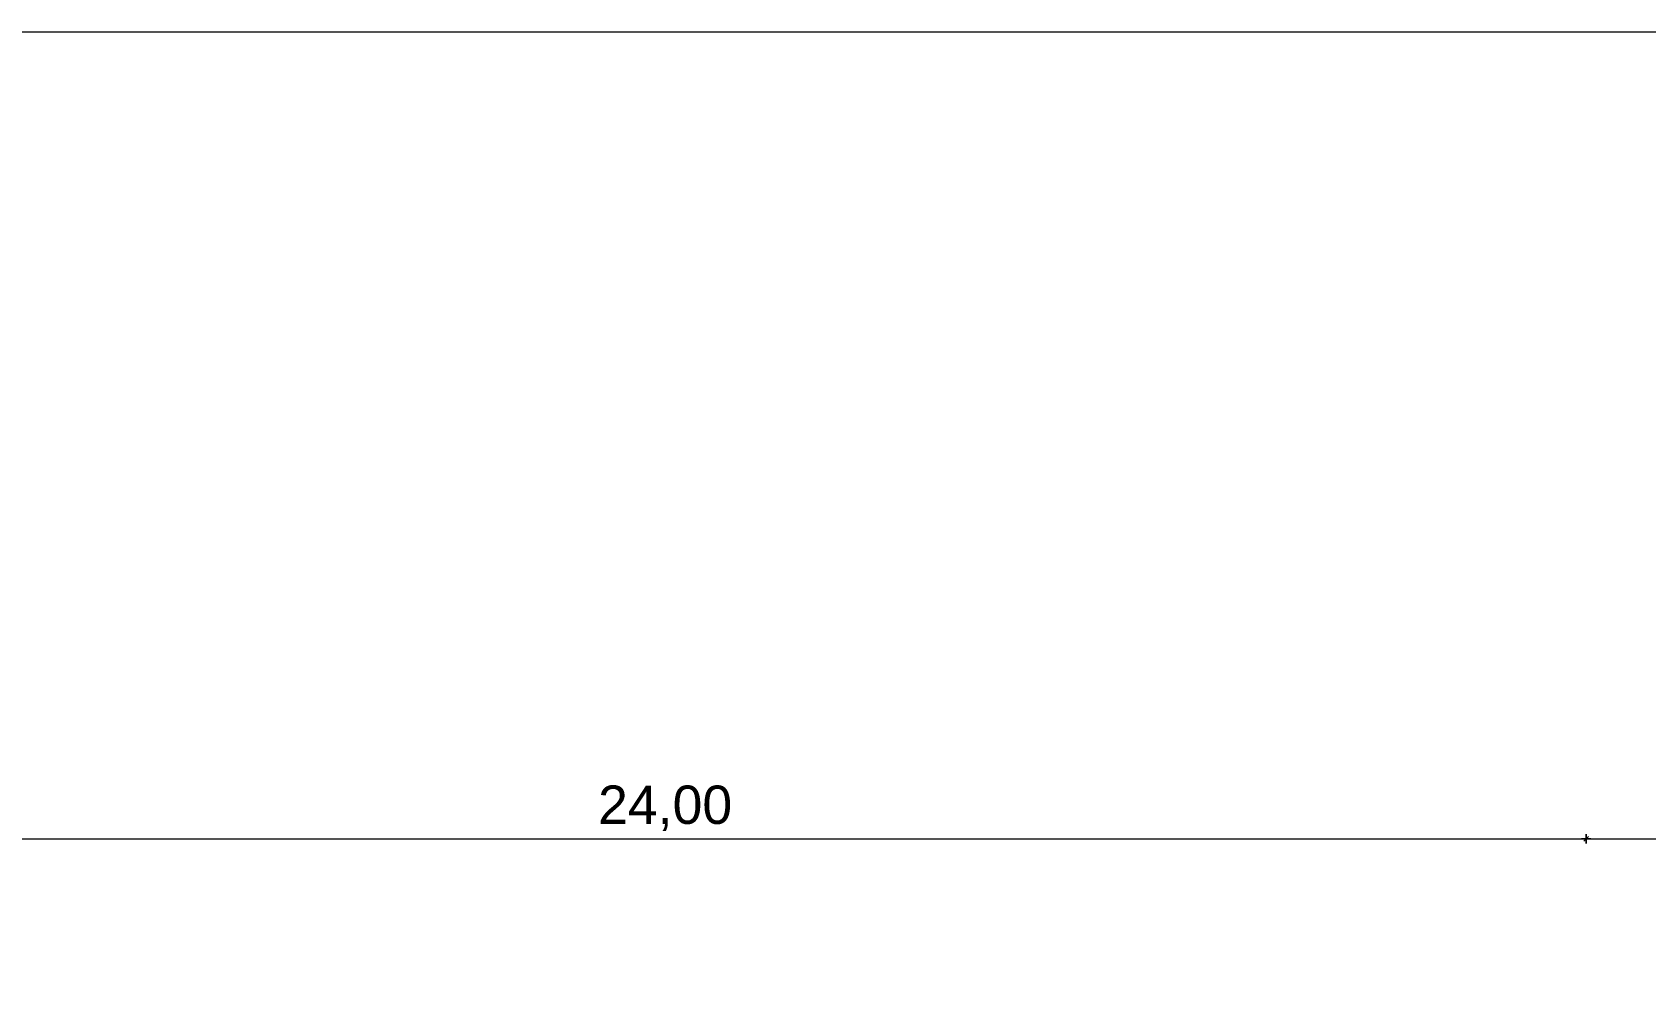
# Model space of a CAD drawing. Header units: metres. Extents: x 149 to 429, y -3 to 162.
# Drawn here: x 345.69 to 366.72, y 110.53 to 123.19 of the extents above; entities that cross this region are included whole.
import ezdxf

# ---------------------------------------------------------------- set-up
doc = ezdxf.new("R2010")
doc.units = ezdxf.units.M
doc.layers.add('1053_ARQ_BASE_MATADOURO_dwg', color=7, linetype='Continuous', lineweight=5, true_color=0x767676)
doc.layers.add('A-COTAS', color=7, linetype='Continuous', lineweight=9)
doc.styles.add('Arial_6', font='arial.ttf', dxfattribs={"height": 0.5})

# ---------------------------------------------------------------- blocks, each defined once
blk = doc.blocks.new('1053_ARQ_BASE_MATADOURO_dwg_PU-Tick-4039619-TÉRREO 1_20 - Dependente 2')
at = {"layer": 'A-COTAS', "color": 253, "true_color": 0xaaaaaa}
for p, q in [((1, 0), (-1, 0)), ((-0.5, -0.5), (0.5, 0.5)), ((0, -1), (0, 1))]:
    blk.add_line(p, q, dxfattribs=at)
blk = doc.blocks.new('1053_ARQ_BASE_MATADOURO_dwg_arq geral tgov-4039641-TÉRREO 1_20 - Dependente 2')
at = {"color": 253, "lineweight": 5, "true_color": 0xaaaaaa, "flags": 128}
blk.add_lwpolyline([(-62.5, 40), (-62.5, -40), (62.5, -40), (62.5, 40)], close=True, dxfattribs=at)
at = {"layer": 'A-COTAS', "color": 253, "true_color": 0xaaaaaa}
for p, q in [((5.382, 29.495), (29.267, 29.495)), ((29.392, 29.495), (39.855, 29.495))]:
    blk.add_line(p, q, dxfattribs=at)
at = {"xscale": 0.0625, "yscale": 0.0625, "zscale": 0.0625}
blk.add_blockref('1053_ARQ_BASE_MATADOURO_dwg_PU-Tick-4039619-TÉRREO 1_20 - Dependente 2', (29.33, 29.495), dxfattribs=at)
at = {"xscale": 0.0625, "yscale": 0.0625, "zscale": 0.0625, "rotation": 180}
blk.add_blockref('1053_ARQ_BASE_MATADOURO_dwg_PU-Tick-4039619-TÉRREO 1_20 - Dependente 2', (29.33, 29.495), dxfattribs=at)
at = {"layer": 'A-COTAS', "insert": (17.325, 30.189), "char_height": 0.5, "width": 2.0932, "attachment_point": 2, "line_spacing_factor": 0.941778, "style": 'Arial_6'}
blk.add_mtext('24,00', dxfattribs=at)
blk = doc.blocks.new('1053_ARQ_BASE_MATADOURO_dwg-3625622-TÉRREO 1_20 - Dependente 2')
blk.add_blockref('1053_ARQ_BASE_MATADOURO_dwg_arq geral tgov-4039641-TÉRREO 1_20 - Dependente 2', (130.21, 83.186))

msp = doc.modelspace()

# ---------------------------------------------------------------- block references
at = {"layer": '1053_ARQ_BASE_MATADOURO_dwg', "color": 253, "true_color": 0xaaaaaa}
msp.add_blockref('1053_ARQ_BASE_MATADOURO_dwg-3625622-TÉRREO 1_20 - Dependente 2', (206.405, 0), dxfattribs=at)

doc.saveas('drawing.dxf')
